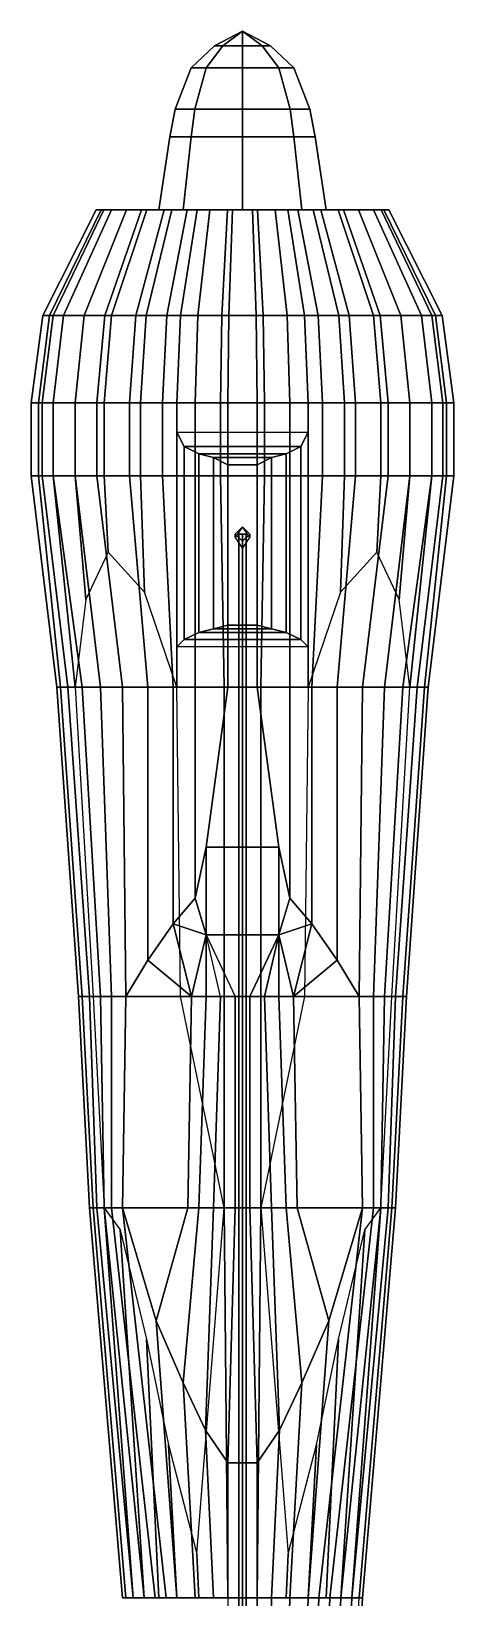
# Model space of a CAD drawing. Extents: x -0.58 to 0.58, y -4.4 to 4.35.
# Drawn here: x -0.58 to 0.58, y 0.05 to 4.35 of the extents above; entities that cross this region are included whole.
import ezdxf

# ---------------------------------------------------------------- set-up
doc = ezdxf.new("R2010")
doc.units = 0
doc.layers.get('0').update_dxf_attribs({"linetype": 'CONTINUOUS'})

msp = doc.modelspace()

# ---------------------------------------------------------------- linework, layer by layer
for points in [[(0, 4.35), (-0.0765, 4.31), (-0.0541, 4.31, 0.0541), (0, 4.35)], [(0, 4.35), (-0.0541, 4.31, -0.0541), (-0.0765, 4.31), (0, 4.35)], [(0, 4.35), (-0.0541, 4.31, 0.0541), (0, 4.31, 0.0765), (0, 4.35)], [(0, 4.35), (0, 4.31, -0.0765), (-0.0541, 4.31, -0.0541), (0, 4.35)], [(0, 4.35), (0, 4.31, 0.0765), (0.0541, 4.31, 0.0541), (0, 4.35)], [(0, 4.35), (0.0541, 4.31, 0.0541), (0.0765, 4.31), (0, 4.35)], [(0, 4.35), (0.0765, 4.31), (0.0541, 4.31, -0.0541), (0, 4.35)], [(0, 4.35), (0.0541, 4.31, -0.0541), (0, 4.31, -0.0765), (0, 4.35)], [(-0.0765, 4.31), (-0.1414, 4.25), (-0.1, 4.25, 0.1), (-0.0541, 4.31, 0.0541)], [(-0.0541, 4.31, -0.0541), (-0.1, 4.25, -0.1), (-0.1414, 4.25), (-0.0765, 4.31)], [(-0.0541, 4.31, 0.0541), (-0.1, 4.25, 0.1), (0, 4.25, 0.1414), (0, 4.31, 0.0765)], [(0, 4.31, -0.0765), (0, 4.25, -0.1414), (-0.1, 4.25, -0.1), (-0.0541, 4.31, -0.0541)], [(0, 4.31, 0.0765), (0, 4.25, 0.1414), (0.1, 4.25, 0.1), (0.0541, 4.31, 0.0541)], [(0.0541, 4.31, -0.0541), (0.1, 4.25, -0.1), (0, 4.25, -0.1414), (0, 4.31, -0.0765)], [(0.0541, 4.31, 0.0541), (0.1, 4.25, 0.1), (0.1414, 4.25), (0.0765, 4.31)], [(0.0765, 4.31), (0.1414, 4.25), (0.1, 4.25, -0.1), (0.0541, 4.31, -0.0541)], [(-0.1414, 4.25), (-0.1848, 4.1365), (-0.1307, 4.1365, 0.1307), (-0.1, 4.25, 0.1)], [(-0.1, 4.25, -0.1), (-0.1307, 4.1365, -0.1307), (-0.1848, 4.1365), (-0.1414, 4.25)], [(-0.1, 4.25, 0.1), (-0.1307, 4.1365, 0.1307), (0, 4.1365, 0.1848), (0, 4.25, 0.1414)], [(0, 4.25, -0.1414), (0, 4.1365, -0.1848), (-0.1307, 4.1365, -0.1307), (-0.1, 4.25, -0.1)], [(0, 4.25, 0.1414), (0, 4.1365, 0.1848), (0.1307, 4.1365, 0.1307), (0.1, 4.25, 0.1)], [(0.1, 4.25, -0.1), (0.1307, 4.1365, -0.1307), (0, 4.1365, -0.1848), (0, 4.25, -0.1414)], [(0.1, 4.25, 0.1), (0.1307, 4.1365, 0.1307), (0.1848, 4.1365), (0.1414, 4.25)], [(0.1414, 4.25), (0.1848, 4.1365), (0.1307, 4.1365, -0.1307), (0.1, 4.25, -0.1)], [(-0.1848, 4.1365), (-0.2, 4.06), (-0.1414, 4.06, 0.1414), (-0.1307, 4.1365, 0.1307)], [(-0.1307, 4.1365, -0.1307), (-0.1414, 4.06, -0.1414), (-0.2, 4.06), (-0.1848, 4.1365)], [(-0.1307, 4.1365, 0.1307), (-0.1414, 4.06, 0.1414), (0, 4.06, 0.2), (0, 4.1365, 0.1848)], [(0, 4.1365, -0.1848), (0, 4.06, -0.2), (-0.1414, 4.06, -0.1414), (-0.1307, 4.1365, -0.1307)], [(0, 4.1365, 0.1848), (0, 4.06, 0.2), (0.1414, 4.06, 0.1414), (0.1307, 4.1365, 0.1307)], [(0.1307, 4.1365, -0.1307), (0.1414, 4.06, -0.1414), (0, 4.06, -0.2), (0, 4.1365, -0.1848)], [(0.1307, 4.1365, 0.1307), (0.1414, 4.06, 0.1414), (0.2, 4.06), (0.1848, 4.1365)], [(0.1848, 4.1365), (0.2, 4.06), (0.1414, 4.06, -0.1414), (0.1307, 4.1365, -0.1307)], [(-0.1626, 3.86, -0.1626), (-0.23, 3.86), (-0.2, 4.06), (-0.1414, 4.06, -0.1414)], [(-0.23, 3.86), (-0.1626, 3.86, 0.1626), (-0.1414, 4.06, 0.1414), (-0.2, 4.06)], [(0, 3.86, -0.23), (-0.1626, 3.86, -0.1626), (-0.1414, 4.06, -0.1414), (0, 4.06, -0.2)], [(-0.1626, 3.86, 0.1626), (0, 3.86, 0.23), (0, 4.06, 0.2), (-0.1414, 4.06, 0.1414)], [(0.1626, 3.86, -0.1626), (0, 3.86, -0.23), (0, 4.06, -0.2), (0.1414, 4.06, -0.1414)], [(0, 3.86, 0.23), (0.1626, 3.86, 0.1626), (0.1414, 4.06, 0.1414), (0, 4.06, 0.2)], [(0.23, 3.86), (0.1626, 3.86, -0.1626), (0.1414, 4.06, -0.1414), (0.2, 4.06)], [(0.1626, 3.86, 0.1626), (0.23, 3.86), (0.2, 4.06), (0.1414, 4.06, 0.1414)], [(-0.3809, 3.86, 0.1508), (-0.4016, 3.86, 0.04), (-0.5487, 3.57, 0.04), (-0.5203, 3.57, 0.1914)], [(-0.4016, 3.86, 0.04), (-0.4016, 3.86, -0.0431), (-0.5487, 3.57, -0.0735), (-0.5487, 3.57, 0.04)], [(-0.4016, 3.86, -0.0431), (-0.3878, 3.86, -0.1054), (-0.5298, 3.57, -0.1587), (-0.5487, 3.57, -0.0735)], [(-0.3878, 3.86, -0.1054), (-0.3601, 3.86, -0.1954), (-0.4919, 3.57, -0.2816), (-0.5298, 3.57, -0.1587)], [(-0.3601, 3.86, 0.22), (-0.3809, 3.86, 0.1508), (-0.5203, 3.57, 0.1914), (-0.4919, 3.57, 0.286)], [(-0.3601, 3.86, -0.1954), (-0.3185, 3.86, -0.2716), (-0.4352, 3.57, -0.3857), (-0.4919, 3.57, -0.2816)], [(-0.3185, 3.86, 0.2893), (-0.3601, 3.86, 0.22), (-0.4919, 3.57, 0.286), (-0.4352, 3.57, 0.3806)], [(-0.3185, 3.86, -0.2716), (-0.2631, 3.86, -0.3339), (-0.3595, 3.57, -0.4708), (-0.4352, 3.57, -0.3857)], [(-0.277, 3.86, 0.3447), (-0.3185, 3.86, 0.2893), (-0.4352, 3.57, 0.3806), (-0.3784, 3.57, 0.4562)], [(-0.4016, 3.86, -0.0431), (0.4016, 3.86, -0.0431), (0.3878, 3.86, -0.1054), (-0.3878, 3.86, -0.1054)], [(-0.4016, 3.86, 0.04), (0.4016, 3.86, 0.04), (0.4016, 3.86, -0.0431), (-0.4016, 3.86, -0.0431)], [(-0.3809, 3.86, 0.1508), (0.3809, 3.86, 0.1508), (0.4016, 3.86, 0.04), (-0.4016, 3.86, 0.04)], [(-0.3878, 3.86, -0.1054), (0.3878, 3.86, -0.1054), (0.3601, 3.86, -0.1954), (-0.3601, 3.86, -0.1954)], [(-0.3601, 3.86, 0.22), (0.3601, 3.86, 0.22), (0.3809, 3.86, 0.1508), (-0.3809, 3.86, 0.1508)], [(-0.2147, 3.86, 0.4001), (-0.277, 3.86, 0.3447), (-0.3784, 3.57, 0.4562), (-0.2933, 3.57, 0.5319)], [(-0.3601, 3.86, -0.1954), (0.3601, 3.86, -0.1954), (0.3185, 3.86, -0.2716), (-0.3185, 3.86, -0.2716)], [(-0.3185, 3.86, 0.2893), (0.3185, 3.86, 0.2893), (0.3601, 3.86, 0.22), (-0.3601, 3.86, 0.22)], [(-0.2631, 3.86, -0.3339), (-0.1939, 3.86, -0.3893), (-0.2649, 3.57, -0.5465), (-0.3595, 3.57, -0.4708)], [(-0.3185, 3.86, -0.2716), (0.3185, 3.86, -0.2716), (0.2631, 3.86, -0.3339), (-0.2631, 3.86, -0.3339)], [(-0.277, 3.86, 0.3447), (0.277, 3.86, 0.3447), (0.3185, 3.86, 0.2893), (-0.3185, 3.86, 0.2893)], [(-0.1523, 3.86, 0.4347), (-0.2147, 3.86, 0.4001), (-0.2933, 3.57, 0.5319), (-0.2081, 3.57, 0.5792)], [(-0.2147, 3.86, 0.4001), (0.2147, 3.86, 0.4001), (0.277, 3.86, 0.3447), (-0.277, 3.86, 0.3447)], [(-0.1939, 3.86, -0.3893), (-0.1246, 3.86, -0.424), (-0.1703, 3.57, -0.5938), (-0.2649, 3.57, -0.5465)], [(-0.2631, 3.86, -0.3339), (0.2631, 3.86, -0.3339), (0.1939, 3.86, -0.3893), (-0.1939, 3.86, -0.3893)], [(-0.1523, 3.86, 0.4347), (0.1523, 3.86, 0.4347), (0.2147, 3.86, 0.4001), (-0.2147, 3.86, 0.4001)], [(-0.09, 3.86, 0.4555), (-0.1523, 3.86, 0.4347), (-0.2081, 3.57, 0.5792), (-0.123, 3.57, 0.6076)], [(-0.1939, 3.86, -0.3893), (0.1939, 3.86, -0.3893), (0.1246, 3.86, -0.424), (-0.1246, 3.86, -0.424)], [(-0.0568, 3.57, -0.6033), (-0.1703, 3.57, -0.5938), (-0.1246, 3.86, -0.424), (-0.0415, 3.86, -0.4309)], [(-0.09, 3.86, 0.4555), (0.09, 3.86, 0.4555), (0.1523, 3.86, 0.4347), (-0.1523, 3.86, 0.4347)], [(-0.1246, 3.86, -0.424), (0.1246, 3.86, -0.424), (0.0415, 3.86, -0.4309), (-0.0415, 3.86, -0.4309)], [(-0.0277, 3.86, 0.4693), (-0.09, 3.86, 0.4555), (-0.123, 3.57, 0.6076), (-0.0378, 3.57, 0.6265)], [(-0.0277, 3.86, 0.4693), (0.0277, 3.86, 0.4693), (0.09, 3.86, 0.4555), (-0.09, 3.86, 0.4555)], [(-0.0415, 3.86, -0.4309), (0.0415, 3.86, -0.4309), (0.0568, 3.57, -0.6033), (-0.0568, 3.57, -0.6033)], [(-0.0378, 3.57, 0.6265), (0.0378, 3.57, 0.6265), (0.0277, 3.86, 0.4693), (-0.0277, 3.86, 0.4693)], [(0.0378, 3.57, 0.6265), (0.123, 3.57, 0.6076), (0.09, 3.86, 0.4555), (0.0277, 3.86, 0.4693)], [(0.0415, 3.86, -0.4309), (0.1246, 3.86, -0.424), (0.1703, 3.57, -0.5938), (0.0568, 3.57, -0.6033)], [(0.123, 3.57, 0.6076), (0.2081, 3.57, 0.5792), (0.1523, 3.86, 0.4347), (0.09, 3.86, 0.4555)], [(0.2649, 3.57, -0.5465), (0.1703, 3.57, -0.5938), (0.1246, 3.86, -0.424), (0.1939, 3.86, -0.3893)], [(0.2081, 3.57, 0.5792), (0.2933, 3.57, 0.5319), (0.2147, 3.86, 0.4001), (0.1523, 3.86, 0.4347)], [(0.3595, 3.57, -0.4708), (0.2649, 3.57, -0.5465), (0.1939, 3.86, -0.3893), (0.2631, 3.86, -0.3339)], [(0.2933, 3.57, 0.5319), (0.3784, 3.57, 0.4562), (0.277, 3.86, 0.3447), (0.2147, 3.86, 0.4001)], [(0.4352, 3.57, -0.3857), (0.3595, 3.57, -0.4708), (0.2631, 3.86, -0.3339), (0.3185, 3.86, -0.2716)], [(0.3784, 3.57, 0.4562), (0.4352, 3.57, 0.3806), (0.3185, 3.86, 0.2893), (0.277, 3.86, 0.3447)], [(0.4919, 3.57, -0.2816), (0.4352, 3.57, -0.3857), (0.3185, 3.86, -0.2716), (0.3601, 3.86, -0.1954)], [(0.4352, 3.57, 0.3806), (0.4919, 3.57, 0.286), (0.3601, 3.86, 0.22), (0.3185, 3.86, 0.2893)], [(0.5298, 3.57, -0.1587), (0.4919, 3.57, -0.2816), (0.3601, 3.86, -0.1954), (0.3878, 3.86, -0.1054)], [(0.4919, 3.57, 0.286), (0.5203, 3.57, 0.1914), (0.3809, 3.86, 0.1508), (0.3601, 3.86, 0.22)], [(0.5203, 3.57, 0.1914), (0.5487, 3.57, 0.04), (0.4016, 3.86, 0.04), (0.3809, 3.86, 0.1508)], [(0.5487, 3.57, -0.0735), (0.5298, 3.57, -0.1587), (0.3878, 3.86, -0.1054), (0.4016, 3.86, -0.0431)], [(0.5487, 3.57, 0.04), (0.5487, 3.57, -0.0735), (0.4016, 3.86, -0.0431), (0.4016, 3.86, 0.04)], [(-0.5203, 3.57, 0.1914), (-0.5487, 3.57, 0.04), (-0.58, 3.33, 0.04), (-0.55, 3.33, 0.2)], [(-0.5487, 3.57, 0.04), (-0.5487, 3.57, -0.0735), (-0.58, 3.33, -0.08), (-0.58, 3.33, 0.04)], [(-0.5487, 3.57, -0.0735), (-0.5298, 3.57, -0.1587), (-0.56, 3.33, -0.17), (-0.58, 3.33, -0.08)], [(-0.5298, 3.57, -0.1587), (-0.4919, 3.57, -0.2816), (-0.52, 3.33, -0.3), (-0.56, 3.33, -0.17)], [(-0.4919, 3.57, 0.286), (-0.5203, 3.57, 0.1914), (-0.55, 3.33, 0.2), (-0.52, 3.33, 0.3)], [(-0.4919, 3.57, -0.2816), (-0.4352, 3.57, -0.3857), (-0.46, 3.33, -0.41), (-0.52, 3.33, -0.3)], [(-0.4352, 3.57, 0.3806), (-0.4919, 3.57, 0.286), (-0.52, 3.33, 0.3), (-0.46, 3.33, 0.4)], [(-0.4352, 3.57, -0.3857), (-0.3595, 3.57, -0.4708), (-0.38, 3.33, -0.5), (-0.46, 3.33, -0.41)], [(-0.3784, 3.57, 0.4562), (-0.4352, 3.57, 0.3806), (-0.46, 3.33, 0.4), (-0.4, 3.33, 0.48)], [(-0.2933, 3.57, 0.5319), (-0.3784, 3.57, 0.4562), (-0.4, 3.33, 0.48), (-0.31, 3.33, 0.56)], [(-0.3595, 3.57, -0.4708), (-0.2649, 3.57, -0.5465), (-0.28, 3.33, -0.58), (-0.38, 3.33, -0.5)], [(-0.2081, 3.57, 0.5792), (-0.2933, 3.57, 0.5319), (-0.31, 3.33, 0.56), (-0.22, 3.33, 0.61)], [(-0.2649, 3.57, -0.5465), (-0.1703, 3.57, -0.5938), (-0.18, 3.33, -0.63), (-0.28, 3.33, -0.58)], [(-0.123, 3.57, 0.6076), (-0.2081, 3.57, 0.5792), (-0.22, 3.33, 0.61), (-0.13, 3.33, 0.64)], [(-0.06, 3.33, -0.64), (-0.18, 3.33, -0.63), (-0.1703, 3.57, -0.5938), (-0.0568, 3.57, -0.6033)], [(-0.0378, 3.57, 0.6265), (-0.123, 3.57, 0.6076), (-0.13, 3.33, 0.64), (-0.04, 3.33, 0.66)], [(0.06, 3.33, -0.64), (-0.06, 3.33, -0.64), (-0.0568, 3.57, -0.6033), (0.0568, 3.57, -0.6033)], [(0.0378, 3.57, 0.6265), (-0.0378, 3.57, 0.6265), (-0.04, 3.33, 0.66), (0.04, 3.33, 0.66)], [(0.04, 3.33, 0.66), (0.13, 3.33, 0.64), (0.123, 3.57, 0.6076), (0.0378, 3.57, 0.6265)], [(0.0568, 3.57, -0.6033), (0.1703, 3.57, -0.5938), (0.18, 3.33, -0.63), (0.06, 3.33, -0.64)], [(0.13, 3.33, 0.64), (0.22, 3.33, 0.61), (0.2081, 3.57, 0.5792), (0.123, 3.57, 0.6076)], [(0.28, 3.33, -0.58), (0.18, 3.33, -0.63), (0.1703, 3.57, -0.5938), (0.2649, 3.57, -0.5465)], [(0.22, 3.33, 0.61), (0.31, 3.33, 0.56), (0.2933, 3.57, 0.5319), (0.2081, 3.57, 0.5792)], [(0.38, 3.33, -0.5), (0.28, 3.33, -0.58), (0.2649, 3.57, -0.5465), (0.3595, 3.57, -0.4708)], [(0.31, 3.33, 0.56), (0.4, 3.33, 0.48), (0.3784, 3.57, 0.4562), (0.2933, 3.57, 0.5319)], [(0.46, 3.33, -0.41), (0.38, 3.33, -0.5), (0.3595, 3.57, -0.4708), (0.4352, 3.57, -0.3857)], [(0.4, 3.33, 0.48), (0.46, 3.33, 0.4), (0.4352, 3.57, 0.3806), (0.3784, 3.57, 0.4562)], [(0.52, 3.33, -0.3), (0.46, 3.33, -0.41), (0.4352, 3.57, -0.3857), (0.4919, 3.57, -0.2816)], [(0.46, 3.33, 0.4), (0.52, 3.33, 0.3), (0.4919, 3.57, 0.286), (0.4352, 3.57, 0.3806)], [(0.56, 3.33, -0.17), (0.52, 3.33, -0.3), (0.4919, 3.57, -0.2816), (0.5298, 3.57, -0.1587)], [(0.52, 3.33, 0.3), (0.55, 3.33, 0.2), (0.5203, 3.57, 0.1914), (0.4919, 3.57, 0.286)], [(0.55, 3.33, 0.2), (0.58, 3.33, 0.04), (0.5487, 3.57, 0.04), (0.5203, 3.57, 0.1914)], [(0.58, 3.33, -0.08), (0.56, 3.33, -0.17), (0.5298, 3.57, -0.1587), (0.5487, 3.57, -0.0735)], [(0.58, 3.33, 0.04), (0.58, 3.33, -0.08), (0.5487, 3.57, -0.0735), (0.5487, 3.57, 0.04)], [(-0.55, 3.33, 0.2), (-0.58, 3.33, 0.04), (-0.58, 3.13, 0.04), (-0.55, 3.13, 0.2)], [(-0.58, 3.33, 0.04), (-0.58, 3.33, -0.08), (-0.58, 3.13, -0.08), (-0.58, 3.13, 0.04)], [(-0.58, 3.33, -0.08), (-0.56, 3.33, -0.17), (-0.56, 3.13, -0.17), (-0.58, 3.13, -0.08)], [(-0.56, 3.33, -0.17), (-0.52, 3.33, -0.3), (-0.52, 3.13, -0.3), (-0.56, 3.13, -0.17)], [(-0.52, 3.33, 0.3), (-0.55, 3.33, 0.2), (-0.55, 3.13, 0.2), (-0.52, 3.13, 0.3)], [(-0.52, 3.33, -0.3), (-0.46, 3.33, -0.41), (-0.46, 3.13, -0.41), (-0.52, 3.13, -0.3)], [(-0.46, 3.33, 0.4), (-0.52, 3.33, 0.3), (-0.52, 3.13, 0.3), (-0.46, 3.13, 0.4)], [(-0.46, 3.33, -0.41), (-0.38, 3.33, -0.5), (-0.38, 3.13, -0.5), (-0.46, 3.13, -0.41)], [(-0.4, 3.33, 0.48), (-0.46, 3.33, 0.4), (-0.46, 3.13, 0.4), (-0.4, 3.13, 0.48)], [(-0.31, 3.33, 0.56), (-0.4, 3.33, 0.48), (-0.4, 3.13, 0.48), (-0.31, 3.13, 0.56)], [(-0.38, 3.33, -0.5), (-0.28, 3.33, -0.58), (-0.28, 3.13, -0.58), (-0.38, 3.13, -0.5)], [(-0.22, 3.33, 0.61), (-0.31, 3.33, 0.56), (-0.31, 3.13, 0.56), (-0.22, 3.13, 0.61)], [(-0.28, 3.33, -0.58), (-0.18, 3.33, -0.63), (-0.18, 3.13, -0.63), (-0.28, 3.13, -0.58)], [(-0.13, 3.33, 0.64), (-0.22, 3.33, 0.61), (-0.22, 3.13, 0.61), (-0.13, 3.13, 0.64)], [(-0.06, 3.13, -0.64), (-0.18, 3.13, -0.63), (-0.18, 3.33, -0.63), (-0.06, 3.33, -0.64)], [(-0.04, 3.33, 0.66), (-0.13, 3.33, 0.64), (-0.13, 3.13, 0.64), (-0.04, 3.13, 0.66)], [(-0.06, 3.33, -0.64), (0.06, 3.33, -0.64), (0.06, 3.13, -0.64), (-0.06, 3.13, -0.64)], [(-0.04, 3.13, 0.66), (0.04, 3.13, 0.66), (0.04, 3.33, 0.66), (-0.04, 3.33, 0.66)], [(0.04, 3.13, 0.66), (0.13, 3.13, 0.64), (0.13, 3.33, 0.64), (0.04, 3.33, 0.66)], [(0.06, 3.33, -0.64), (0.18, 3.33, -0.63), (0.18, 3.13, -0.63), (0.06, 3.13, -0.64)], [(0.13, 3.13, 0.64), (0.22, 3.13, 0.61), (0.22, 3.33, 0.61), (0.13, 3.33, 0.64)], [(0.28, 3.13, -0.58), (0.18, 3.13, -0.63), (0.18, 3.33, -0.63), (0.28, 3.33, -0.58)], [(0.22, 3.13, 0.61), (0.31, 3.13, 0.56), (0.31, 3.33, 0.56), (0.22, 3.33, 0.61)], [(0.38, 3.13, -0.5), (0.28, 3.13, -0.58), (0.28, 3.33, -0.58), (0.38, 3.33, -0.5)], [(0.31, 3.13, 0.56), (0.4, 3.13, 0.48), (0.4, 3.33, 0.48), (0.31, 3.33, 0.56)], [(0.46, 3.13, -0.41), (0.38, 3.13, -0.5), (0.38, 3.33, -0.5), (0.46, 3.33, -0.41)], [(0.4, 3.13, 0.48), (0.46, 3.13, 0.4), (0.46, 3.33, 0.4), (0.4, 3.33, 0.48)], [(0.52, 3.13, -0.3), (0.46, 3.13, -0.41), (0.46, 3.33, -0.41), (0.52, 3.33, -0.3)], [(0.46, 3.13, 0.4), (0.52, 3.13, 0.3), (0.52, 3.33, 0.3), (0.46, 3.33, 0.4)], [(0.56, 3.13, -0.17), (0.52, 3.13, -0.3), (0.52, 3.33, -0.3), (0.56, 3.33, -0.17)], [(0.52, 3.13, 0.3), (0.55, 3.13, 0.2), (0.55, 3.33, 0.2), (0.52, 3.33, 0.3)], [(0.55, 3.13, 0.2), (0.58, 3.13, 0.04), (0.58, 3.33, 0.04), (0.55, 3.33, 0.2)], [(0.58, 3.13, -0.08), (0.56, 3.13, -0.17), (0.56, 3.33, -0.17), (0.58, 3.33, -0.08)], [(0.58, 3.13, 0.04), (0.58, 3.13, -0.08), (0.58, 3.33, -0.08), (0.58, 3.33, 0.04)], [(-0.16, 3.13, -0.65), (-0.18, 3.13, -0.58), (-0.18, 3.25, -0.58), (-0.16, 3.21, -0.65)], [(-0.16, 3.21, -0.65), (-0.18, 3.25, -0.58), (0.18, 3.25, -0.58), (0.16, 3.21, -0.65)], [(0.16, 3.21, -0.65), (0.18, 3.25, -0.58), (0.18, 3.13, -0.58), (0.16, 3.13, -0.65)], [(-0.12, 3.13, -0.69), (-0.16, 3.13, -0.65), (-0.16, 3.21, -0.65), (-0.12, 3.19, -0.69)], [(-0.12, 3.19, -0.69), (-0.16, 3.21, -0.65), (0.16, 3.21, -0.65), (0.12, 3.19, -0.69)], [(-0.08, 3.13, -0.71), (-0.12, 3.13, -0.69), (-0.12, 3.19, -0.69), (-0.08, 3.18, -0.71)], [(-0.08, 3.18, -0.71), (-0.12, 3.19, -0.69), (0.12, 3.19, -0.69), (0.08, 3.18, -0.71)], [(0.08, 3.18, -0.71), (0.12, 3.19, -0.69), (0.12, 3.13, -0.69), (0.08, 3.13, -0.71)], [(0.12, 3.19, -0.69), (0.16, 3.21, -0.65), (0.16, 3.13, -0.65), (0.12, 3.13, -0.69)], [(-0.04, 3.13, -0.72), (-0.08, 3.13, -0.71), (-0.08, 3.18, -0.71), (-0.04, 3.16, -0.72)], [(-0.04, 3.16, -0.72), (-0.08, 3.18, -0.71), (0.08, 3.18, -0.71), (0.04, 3.16, -0.72)], [(0.04, 3.13, -0.72), (-0.04, 3.13, -0.72), (-0.04, 3.16, -0.72), (0.04, 3.16, -0.72)], [(0.04, 3.16, -0.72), (0.08, 3.18, -0.71), (0.08, 3.13, -0.71), (0.04, 3.13, -0.72)], [(-0.55, 3.13, 0.2), (-0.58, 3.13, 0.04), (-0.51, 2.55, 0.13), (-0.48, 2.55, 0.26)], [(-0.58, 3.13, -0.08), (-0.56, 3.13, -0.17), (-0.5, 2.55, -0.11), (-0.51, 2.55, -0.04)], [(-0.58, 3.13, 0.04), (-0.58, 3.13, -0.08), (-0.51, 2.55, -0.04), (-0.51, 2.55, 0.13)], [(-0.56, 3.13, -0.17), (-0.52, 3.13, -0.3), (-0.46, 2.55, -0.24), (-0.5, 2.55, -0.11)], [(-0.52, 3.13, 0.3), (-0.55, 3.13, 0.2), (-0.48, 2.55, 0.26), (-0.44, 2.55, 0.36)], [(-0.46, 3.13, 0.4), (-0.52, 3.13, 0.3), (-0.44, 2.55, 0.36), (-0.39, 2.55, 0.46)], [(-0.52, 3.13, -0.3), (-0.46, 3.13, -0.41), (-0.4307, 2.79, -0.3748), (-0.46, 2.55, -0.24)], [(-0.4, 3.13, 0.48), (-0.46, 3.13, 0.4), (-0.39, 2.55, 0.46), (-0.33, 2.55, 0.54)], [(-0.46, 3.13, -0.41), (-0.38, 3.13, -0.5), (-0.3691, 2.92, -0.4783), (-0.4307, 2.79, -0.3748)], [(-0.31, 3.13, 0.56), (-0.4, 3.13, 0.48), (-0.33, 2.55, 0.54), (-0.26, 2.55, 0.6)], [(-0.38, 3.13, -0.5), (-0.28, 3.13, -0.58), (-0.269, 2.81, -0.5469), (-0.3691, 2.92, -0.4783)], [(-0.22, 3.13, 0.61), (-0.31, 3.13, 0.56), (-0.26, 2.55, 0.6), (-0.19, 2.55, 0.64)], [(-0.28, 3.13, -0.58), (-0.18, 3.13, -0.63), (-0.18, 2.55, -0.57), (-0.269, 2.81, -0.5469)], [(-0.13, 3.13, 0.64), (-0.22, 3.13, 0.61), (-0.19, 2.55, 0.64), (-0.13, 2.55, 0.66)], [(-0.16, 2.68, -0.65), (-0.18, 2.66, -0.5314), (-0.18, 3.13, -0.58), (-0.16, 3.13, -0.65)], [(-0.05, 2.55, -0.61), (-0.18, 2.55, -0.57), (-0.18, 3.13, -0.63), (-0.06, 3.13, -0.64)], [(-0.12, 2.7, -0.68), (-0.16, 2.68, -0.65), (-0.16, 3.13, -0.65), (-0.12, 3.13, -0.69)], [(-0.04, 3.13, 0.66), (-0.13, 3.13, 0.64), (-0.13, 2.55, 0.66), (-0.04, 2.55, 0.68)], [(-0.08, 2.71, -0.7), (-0.12, 2.7, -0.68), (-0.12, 3.13, -0.69), (-0.08, 3.13, -0.71)], [(-0.04, 2.72, -0.71), (-0.08, 2.71, -0.7), (-0.08, 3.13, -0.71), (-0.04, 3.13, -0.72)], [(0.05, 2.55, -0.61), (-0.05, 2.55, -0.61), (-0.06, 3.13, -0.64), (0.06, 3.13, -0.64)], [(0.04, 2.72, -0.71), (-0.04, 2.72, -0.71), (-0.04, 3.13, -0.72), (0.04, 3.13, -0.72)], [(0.04, 3.13, 0.66), (-0.04, 3.13, 0.66), (-0.04, 2.55, 0.68), (0.04, 2.55, 0.68)], [(0.04, 3.13, -0.72), (0.08, 3.13, -0.71), (0.08, 2.71, -0.7), (0.04, 2.72, -0.71)], [(0.04, 2.55, 0.68), (0.13, 2.55, 0.66), (0.13, 3.13, 0.64), (0.04, 3.13, 0.66)], [(0.06, 3.13, -0.64), (0.18, 3.13, -0.63), (0.18, 2.55, -0.57), (0.05, 2.55, -0.61)], [(0.08, 3.13, -0.71), (0.12, 3.13, -0.69), (0.12, 2.7, -0.68), (0.08, 2.71, -0.7)], [(0.12, 3.13, -0.69), (0.16, 3.13, -0.65), (0.16, 2.68, -0.65), (0.12, 2.7, -0.68)], [(0.13, 2.55, 0.66), (0.19, 2.55, 0.64), (0.22, 3.13, 0.61), (0.13, 3.13, 0.64)], [(0.16, 3.13, -0.65), (0.18, 3.13, -0.58), (0.18, 2.66, -0.5314), (0.16, 2.68, -0.65)], [(0.269, 2.81, -0.5469), (0.18, 2.55, -0.57), (0.18, 3.13, -0.63), (0.28, 3.13, -0.58)], [(0.19, 2.55, 0.64), (0.26, 2.55, 0.6), (0.31, 3.13, 0.56), (0.22, 3.13, 0.61)], [(0.26, 2.55, 0.6), (0.33, 2.55, 0.54), (0.4, 3.13, 0.48), (0.31, 3.13, 0.56)], [(0.3691, 2.92, -0.4783), (0.269, 2.81, -0.5469), (0.28, 3.13, -0.58), (0.38, 3.13, -0.5)], [(0.33, 2.55, 0.54), (0.39, 2.55, 0.46), (0.46, 3.13, 0.4), (0.4, 3.13, 0.48)], [(0.4307, 2.79, -0.3748), (0.3691, 2.92, -0.4783), (0.38, 3.13, -0.5), (0.46, 3.13, -0.41)], [(0.39, 2.55, 0.46), (0.44, 2.55, 0.36), (0.52, 3.13, 0.3), (0.46, 3.13, 0.4)], [(0.46, 2.55, -0.24), (0.4307, 2.79, -0.3748), (0.46, 3.13, -0.41), (0.52, 3.13, -0.3)], [(0.44, 2.55, 0.36), (0.48, 2.55, 0.26), (0.55, 3.13, 0.2), (0.52, 3.13, 0.3)], [(0.5, 2.55, -0.11), (0.46, 2.55, -0.24), (0.52, 3.13, -0.3), (0.56, 3.13, -0.17)], [(0.48, 2.55, 0.26), (0.51, 2.55, 0.13), (0.58, 3.13, 0.04), (0.55, 3.13, 0.2)], [(0.51, 2.55, -0.04), (0.5, 2.55, -0.11), (0.56, 3.13, -0.17), (0.58, 3.13, -0.08)], [(0.51, 2.55, 0.13), (0.51, 2.55, -0.04), (0.58, 3.13, -0.08), (0.58, 3.13, 0.04)], [(0, 2.99, 0.66), (-0.02, 2.96, 0.66), (-0.02, 2.97, 1.26), (0, 2.99, 1.26)], [(0, 2.99, 1.26), (-0.02, 2.97, 1.26), (0, 2.95, 1.26), (0.02, 2.97, 1.26)], [(-0.02, 2.96, 0.66), (0, 2.93, 0.66), (0, 2.95, 1.26), (-0.02, 2.97, 1.26)], [(0, 2.97, 1.26), (-0.01, 2.97, 1.25), (-0.01, -3.76, 1.52), (0, -3.76, 1.53)], [(-0.01, 2.97, 1.25), (0, 2.97, 1.24), (0, -3.76, 1.51), (-0.01, -3.76, 1.52)], [(0.02, 2.96, 0.66), (0, 2.99, 0.66), (0, 2.99, 1.26), (0.02, 2.97, 1.26)], [(0, 2.93, 0.66), (0.02, 2.96, 0.66), (0.02, 2.97, 1.26), (0, 2.95, 1.26)], [(0.01, 2.97, 1.25), (0, 2.97, 1.26), (0, -3.76, 1.53), (0.01, -3.76, 1.52)], [(0, 2.97, 1.24), (0.01, 2.97, 1.25), (0.01, -3.76, 1.52), (0, -3.76, 1.51)], [(0.08, 2.71, -0.7), (0.12, 2.7, -0.68), (-0.12, 2.7, -0.68), (-0.08, 2.71, -0.7)], [(0.04, 2.72, -0.71), (0.08, 2.71, -0.7), (-0.08, 2.71, -0.7), (-0.04, 2.72, -0.71)], [(0.16, 2.68, -0.65), (0.18, 2.66, -0.5314), (-0.18, 2.66, -0.5314), (-0.16, 2.68, -0.65)], [(0.12, 2.7, -0.68), (0.16, 2.68, -0.65), (-0.16, 2.68, -0.65), (-0.12, 2.7, -0.68)], [(-0.48, 2.55, 0.26), (-0.51, 2.55, 0.13), (-0.45, 1.7, 0.05), (-0.42, 1.7, 0.26)], [(-0.51, 2.55, -0.04), (-0.5, 2.55, -0.11), (-0.44, 1.7, -0.11), (-0.45, 1.7, -0.04)], [(-0.51, 2.55, 0.13), (-0.51, 2.55, -0.04), (-0.45, 1.7, -0.04), (-0.45, 1.7, 0.05)], [(-0.5, 2.55, -0.11), (-0.46, 2.55, -0.24), (-0.41, 1.7, -0.24), (-0.44, 1.7, -0.11)], [(-0.44, 2.55, 0.36), (-0.48, 2.55, 0.26), (-0.42, 1.7, 0.26), (-0.39, 1.7, 0.36)], [(-0.39, 2.55, 0.46), (-0.44, 2.55, 0.36), (-0.39, 1.7, 0.36), (-0.36, 1.7, 0.46)], [(-0.33, 2.55, 0.54), (-0.39, 2.55, 0.46), (-0.36, 1.7, 0.46), (-0.32, 1.7, 0.54)], [(-0.26, 2.55, 0.6), (-0.33, 2.55, 0.54), (-0.32, 1.7, 0.54), (-0.26, 1.8, 0.6)], [(-0.19, 2.55, 0.64), (-0.26, 2.55, 0.6), (-0.26, 1.8, 0.6), (-0.19, 1.9, 0.64)], [(-0.13, 2.55, 0.66), (-0.19, 2.55, 0.64), (-0.19, 1.9, 0.64), (-0.13, 1.97, 0.66)], [(-0.05, 1.7, -0.61), (-0.17, 1.7, -0.57), (-0.18, 2.55, -0.57), (-0.05, 2.55, -0.61)], [(-0.04, 2.55, 0.68), (-0.13, 2.55, 0.66), (-0.13, 1.97, 0.66), (-0.1, 2.11, 0.69)], [(0.04, 2.55, 0.68), (-0.04, 2.55, 0.68), (-0.1, 2.11, 0.69), (0.1, 2.11, 0.69)], [(0.05, 1.7, -0.61), (-0.05, 1.7, -0.61), (-0.05, 2.55, -0.61), (0.05, 2.55, -0.61)], [(0.1, 2.11, 0.69), (0.13, 1.97, 0.66), (0.13, 2.55, 0.66), (0.04, 2.55, 0.68)], [(0.05, 2.55, -0.61), (0.18, 2.55, -0.57), (0.17, 1.7, -0.57), (0.05, 1.7, -0.61)], [(0.13, 1.97, 0.66), (0.19, 1.9, 0.64), (0.19, 2.55, 0.64), (0.13, 2.55, 0.66)], [(0.19, 1.9, 0.64), (0.26, 1.8, 0.6), (0.26, 2.55, 0.6), (0.19, 2.55, 0.64)], [(0.26, 1.8, 0.6), (0.32, 1.7, 0.54), (0.33, 2.55, 0.54), (0.26, 2.55, 0.6)], [(0.32, 1.7, 0.54), (0.36, 1.7, 0.46), (0.39, 2.55, 0.46), (0.33, 2.55, 0.54)], [(0.36, 1.7, 0.46), (0.39, 1.7, 0.36), (0.44, 2.55, 0.36), (0.39, 2.55, 0.46)], [(0.39, 1.7, 0.36), (0.42, 1.7, 0.26), (0.48, 2.55, 0.26), (0.44, 2.55, 0.36)], [(0.44, 1.7, -0.11), (0.41, 1.7, -0.24), (0.46, 2.55, -0.24), (0.5, 2.55, -0.11)], [(0.42, 1.7, 0.26), (0.45, 1.7, 0.05), (0.51, 2.55, 0.13), (0.48, 2.55, 0.26)], [(0.45, 1.7, -0.04), (0.44, 1.7, -0.11), (0.5, 2.55, -0.11), (0.51, 2.55, -0.04)], [(0.45, 1.7, 0.05), (0.45, 1.7, -0.04), (0.51, 2.55, -0.04), (0.51, 2.55, 0.13)], [(-0.1, 1.87, 0.92), (-0.1, 1.87, 0.92), (-0.1, 2.11, 0.69), (-0.13, 1.97, 0.66)], [(-0.1, 1.87, 0.92), (0.1, 1.87, 0.92), (0.1, 2.11, 0.69), (-0.1, 2.11, 0.69)], [(0.1, 1.87, 0.92), (0.13, 1.97, 0.66), (0.1, 2.11, 0.69)], [(-0.1, 1.87, 0.92), (-0.1, 1.87, 0.92), (-0.13, 1.97, 0.66), (-0.19, 1.9, 0.64)], [(0.1, 1.87, 0.92), (0.19, 1.9, 0.64), (0.13, 1.97, 0.66)], [(-0.14, 1.7, 0.89), (-0.14, 1.7, 0.89), (-0.19, 1.9, 0.64), (-0.26, 1.8, 0.6)], [(-0.1, 1.87, 0.92), (-0.1, 1.87, 0.92), (-0.19, 1.9, 0.64), (-0.14, 1.7, 0.89)], [(0.14, 1.7, 0.89), (0.19, 1.9, 0.64), (0.1, 1.87, 0.92)], [(0.26, 1.8, 0.6), (0.19, 1.9, 0.64), (0.14, 1.7, 0.89)], [(-0.14, 1.7, 0.89), (-0.1, 1.7, 0.95), (-0.1, 1.87, 0.92)], [(-0.02, 1.7, 0.99), (0.02, 1.7, 0.99), (0.1, 1.87, 0.92), (-0.1, 1.87, 0.92)], [(-0.1, 1.7, 0.95), (-0.06, 1.7, 0.98), (-0.1, 1.87, 0.92)], [(0.02, 1.7, 0.99), (0.06, 1.7, 0.98), (0.1, 1.87, 0.92)], [(0.06, 1.7, 0.98), (0.1, 1.7, 0.95), (0.1, 1.87, 0.92)], [(0.1, 1.7, 0.95), (0.14, 1.7, 0.89), (0.1, 1.87, 0.92)], [(-0.14, 1.7, 0.89), (-0.26, 1.8, 0.6), (-0.32, 1.7, 0.54), (-0.14, 1.7, 0.89)], [(0.32, 1.7, 0.54), (0.26, 1.8, 0.6), (0.14, 1.7, 0.89)], [(-0.42, 1.7, 0.26), (-0.45, 1.7, 0.05), (-0.42, 1.12, 0.09), (-0.4, 1.12, 0.27)], [(-0.45, 1.7, 0.05), (-0.45, 1.7, -0.04), (-0.42, 1.12, -0.03), (-0.42, 1.12, 0.09)], [(-0.45, 1.7, -0.04), (-0.44, 1.7, -0.11), (-0.41, 1.12, -0.1), (-0.42, 1.12, -0.03)], [(-0.44, 1.7, -0.11), (-0.41, 1.7, -0.24), (-0.38, 1.12, -0.23), (-0.41, 1.12, -0.1)], [(-0.39, 1.7, 0.36), (-0.42, 1.7, 0.26), (-0.4, 1.12, 0.27), (-0.38, 1.12, 0.37)], [(-0.36, 1.7, 0.46), (-0.39, 1.7, 0.36), (-0.38, 1.12, 0.37), (-0.36, 1.12, 0.47)], [(-0.32, 1.7, 0.54), (-0.36, 1.7, 0.46), (-0.36, 1.12, 0.47), (-0.33, 1.12, 0.55)], [(-0.14, 1.7, 0.89), (-0.32, 1.7, 0.54), (-0.33, 1.12, 0.55), (-0.15, 1.12, 0.85)], [(-0.05, 1.12, -0.6), (-0.05, 1.12, -0.6), (-0.17, 1.7, -0.57), (-0.05, 1.7, -0.61)], [(-0.1, 1.7, 0.95), (-0.14, 1.7, 0.89), (-0.15, 1.12, 0.85), (-0.12, 1.12, 0.9)], [(-0.06, 1.7, 0.98), (-0.1, 1.7, 0.95), (-0.12, 1.12, 0.9), (-0.08, 1.12, 0.93)], [(-0.02, 1.7, 0.99), (-0.06, 1.7, 0.98), (-0.08, 1.12, 0.93), (-0.02, 1.12, 0.94)], [(0.05, 1.12, -0.6), (-0.05, 1.12, -0.6), (-0.05, 1.7, -0.61), (0.05, 1.7, -0.61)], [(-0.02, 1.12, 0.94), (0.02, 1.12, 0.94), (0.02, 1.7, 0.99), (-0.02, 1.7, 0.99)], [(0.02, 1.12, 0.94), (0.08, 1.12, 0.93), (0.06, 1.7, 0.98), (0.02, 1.7, 0.99)], [(0.05, 1.7, -0.61), (0.17, 1.7, -0.57), (0.05, 1.12, -0.6)], [(0.08, 1.12, 0.93), (0.12, 1.12, 0.9), (0.1, 1.7, 0.95), (0.06, 1.7, 0.98)], [(0.12, 1.12, 0.9), (0.15, 1.12, 0.85), (0.14, 1.7, 0.89), (0.1, 1.7, 0.95)], [(0.15, 1.12, 0.85), (0.33, 1.12, 0.55), (0.32, 1.7, 0.54), (0.14, 1.7, 0.89)], [(0.33, 1.12, 0.55), (0.36, 1.12, 0.47), (0.36, 1.7, 0.46), (0.32, 1.7, 0.54)], [(0.36, 1.12, 0.47), (0.38, 1.12, 0.37), (0.39, 1.7, 0.36), (0.36, 1.7, 0.46)], [(0.41, 1.12, -0.1), (0.38, 1.12, -0.23), (0.41, 1.7, -0.24), (0.44, 1.7, -0.11)], [(0.38, 1.12, 0.37), (0.4, 1.12, 0.27), (0.42, 1.7, 0.26), (0.39, 1.7, 0.36)], [(0.4, 1.12, 0.27), (0.42, 1.12, 0.09), (0.45, 1.7, 0.05), (0.42, 1.7, 0.26)], [(0.42, 1.12, -0.03), (0.41, 1.12, -0.1), (0.44, 1.7, -0.11), (0.45, 1.7, -0.04)], [(0.42, 1.12, 0.09), (0.42, 1.12, -0.03), (0.45, 1.7, -0.04), (0.45, 1.7, 0.05)], [(-0.4, 1.12, 0.27), (-0.42, 1.12, 0.09), (-0.33, 0.05, 0.09), (-0.3, 0.05, 0.27)], [(-0.42, 1.12, 0.09), (-0.42, 1.12, -0.03), (-0.33, 0.05, -0.03), (-0.33, 0.05, 0.09)], [(-0.42, 1.12, -0.03), (-0.41, 1.12, -0.1), (-0.32, 0.05, -0.1), (-0.33, 0.05, -0.03)], [(-0.41, 1.12, -0.1), (-0.38, 1.12, -0.23), (-0.3, 0.05, -0.2), (-0.32, 0.05, -0.1)], [(-0.38, 1.12, 0.37), (-0.4, 1.12, 0.27), (-0.3, 0.05, 0.27), (-0.27, 0.05, 0.37)], [(-0.36, 1.12, 0.47), (-0.38, 1.12, 0.37), (-0.27, 0.05, 0.37), (-0.24, 0.05, 0.44)], [(-0.38, 1.12, -0.23), (-0.3361, 1.06, -0.3372), (-0.27, 0.05, -0.29), (-0.3, 0.05, -0.2)], [(-0.33, 1.12, 0.55), (-0.36, 1.12, 0.47), (-0.24, 0.05, 0.44), (-0.21, 0.05, 0.49)], [(-0.2368, 0.81, 0.5868), (-0.33, 1.12, 0.55), (-0.21, 0.05, 0.49), (-0.18, 0.05, 0.53)], [(-0.33, 1.12, 0.55), (-0.2368, 0.81, 0.5868), (-0.15, 1.12, 0.85)], [(-0.2368, 0.81, 0.5868), (-0.1631, 0.64, 0.6141), (-0.12, 1.12, 0.9), (-0.15, 1.12, 0.85)], [(-0.1631, 0.64, 0.6141), (-0.1015, 0.51, 0.6244), (-0.08, 1.12, 0.93), (-0.12, 1.12, 0.9)], [(-0.04, 0.05, -0.53), (-0.12, 0.05, -0.5), (-0.1256, 0.17, -0.5067), (-0.05, 1.12, -0.6)], [(-0.1015, 0.51, 0.6244), (-0.04, 0.42, 0.6311), (-0.02, 1.12, 0.94), (-0.08, 1.12, 0.93)], [(0.04, 0.05, -0.53), (-0.04, 0.05, -0.53), (-0.05, 1.12, -0.6), (0.05, 1.12, -0.6)], [(-0.04, 0.42, 0.6311), (0.04, 0.42, 0.6311), (0.02, 1.12, 0.94), (-0.02, 1.12, 0.94)], [(0.04, 0.42, 0.6311), (0.1015, 0.51, 0.6244), (0.08, 1.12, 0.93), (0.02, 1.12, 0.94)], [(0.05, 1.12, -0.6), (0.1256, 0.17, -0.5067), (0.12, 0.05, -0.5), (0.04, 0.05, -0.53)], [(0.1015, 0.51, 0.6244), (0.1631, 0.64, 0.6141), (0.12, 1.12, 0.9), (0.08, 1.12, 0.93)], [(0.1631, 0.64, 0.6141), (0.2368, 0.81, 0.5868), (0.15, 1.12, 0.85), (0.12, 1.12, 0.9)], [(0.2368, 0.81, 0.5868), (0.33, 1.12, 0.55), (0.15, 1.12, 0.85)], [(0.18, 0.05, 0.53), (0.21, 0.05, 0.49), (0.33, 1.12, 0.55), (0.2368, 0.81, 0.5868)], [(0.21, 0.05, 0.49), (0.24, 0.05, 0.44), (0.36, 1.12, 0.47), (0.33, 1.12, 0.55)], [(0.24, 0.05, 0.44), (0.27, 0.05, 0.37), (0.38, 1.12, 0.37), (0.36, 1.12, 0.47)], [(0.3, 0.05, -0.2), (0.27, 0.05, -0.29), (0.3361, 1.06, -0.3372), (0.38, 1.12, -0.23)], [(0.27, 0.05, 0.37), (0.3, 0.05, 0.27), (0.4, 1.12, 0.27), (0.38, 1.12, 0.37)], [(0.32, 0.05, -0.1), (0.3, 0.05, -0.2), (0.38, 1.12, -0.23), (0.41, 1.12, -0.1)], [(0.3, 0.05, 0.27), (0.33, 0.05, 0.09), (0.42, 1.12, 0.09), (0.4, 1.12, 0.27)], [(0.33, 0.05, -0.03), (0.32, 0.05, -0.1), (0.41, 1.12, -0.1), (0.42, 1.12, -0.03)], [(0.33, 0.05, 0.09), (0.33, 0.05, -0.03), (0.42, 1.12, -0.03), (0.42, 1.12, 0.09)], [(-0.3361, 1.06, -0.3372), (-0.2632, 0.76, -0.4132), (-0.23, 0.05, -0.38), (-0.27, 0.05, -0.29)], [(0.27, 0.05, -0.29), (0.23, 0.05, -0.38), (0.2632, 0.76, -0.4132), (0.3361, 1.06, -0.3372)], [(-0.1631, 0.64, 0.6141), (-0.2368, 0.81, 0.5868), (-0.18, 0.05, 0.53), (-0.13, 0.05, 0.57)], [(0.13, 0.05, 0.57), (0.18, 0.05, 0.53), (0.2368, 0.81, 0.5868), (0.1631, 0.64, 0.6141)], [(-0.2632, 0.76, -0.4132), (-0.2036, 0.47, -0.4596), (-0.18, 0.05, -0.44), (-0.23, 0.05, -0.38)], [(0.23, 0.05, -0.38), (0.18, 0.05, -0.44), (0.2036, 0.47, -0.4596), (0.2632, 0.76, -0.4132)], [(-0.1015, 0.51, 0.6244), (-0.1631, 0.64, 0.6141), (-0.13, 0.05, 0.57), (-0.08, 0.05, 0.59)], [(0.08, 0.05, 0.59), (0.13, 0.05, 0.57), (0.1631, 0.64, 0.6141), (0.1015, 0.51, 0.6244)], [(-0.04, 0.42, 0.6311), (-0.1015, 0.51, 0.6244), (-0.08, 0.05, 0.59), (-0.04, 0.05, 0.6)], [(0.04, 0.05, 0.6), (0.08, 0.05, 0.59), (0.1015, 0.51, 0.6244), (0.04, 0.42, 0.6311)], [(-0.2036, 0.47, -0.4596), (-0.1256, 0.17, -0.5067), (-0.12, 0.05, -0.5), (-0.18, 0.05, -0.44)], [(0.18, 0.05, -0.44), (0.12, 0.05, -0.5), (0.1256, 0.17, -0.5067), (0.2036, 0.47, -0.4596)], [(-0.04, 0.05, 0.6), (0.04, 0.05, 0.6), (0.04, 0.42, 0.6311), (-0.04, 0.42, 0.6311)], [(-0.02, -1.61, 0.49), (0.02, -1.61, 0.49), (0.04, 0.05, 0.6), (-0.04, 0.05, 0.6)], [(0.02, -1.61, 0.49), (0.06, -1.61, 0.48), (0.08, 0.05, 0.59), (0.04, 0.05, 0.6)], [(0.06, -1.61, 0.48), (0.09, -1.61, 0.46), (0.13, 0.05, 0.57), (0.08, 0.05, 0.59)], [(0.09, -1.61, 0.46), (0.13, -1.61, 0.42), (0.18, 0.05, 0.53), (0.13, 0.05, 0.57)], [(0.13, -1.61, 0.42), (0.15, -1.61, 0.38), (0.21, 0.05, 0.49), (0.18, 0.05, 0.53)], [(0.15, -1.61, 0.38), (0.18, -1.61, 0.32), (0.24, 0.05, 0.44), (0.21, 0.05, 0.49)], [(0.18, -1.61, 0.32), (0.2, -1.61, 0.25), (0.27, 0.05, 0.37), (0.24, 0.05, 0.44)], [(0.2, -1.61, 0.25), (0.22, -1.61, 0.17), (0.3, 0.05, 0.27), (0.27, 0.05, 0.37)], [(0.22, -1.61, 0.17), (0.23, -1.61, 0.09), (0.33, 0.05, 0.09), (0.3, 0.05, 0.27)], [(0.23, -1.61), (0.22, -1.61, -0.1), (0.32, 0.05, -0.1), (0.33, 0.05, -0.03)], [(0.23, -1.61, 0.09), (0.23, -1.61), (0.33, 0.05, -0.03), (0.33, 0.05, 0.09)]]:
    msp.add_3dface(points)

doc.saveas('drawing.dxf')
